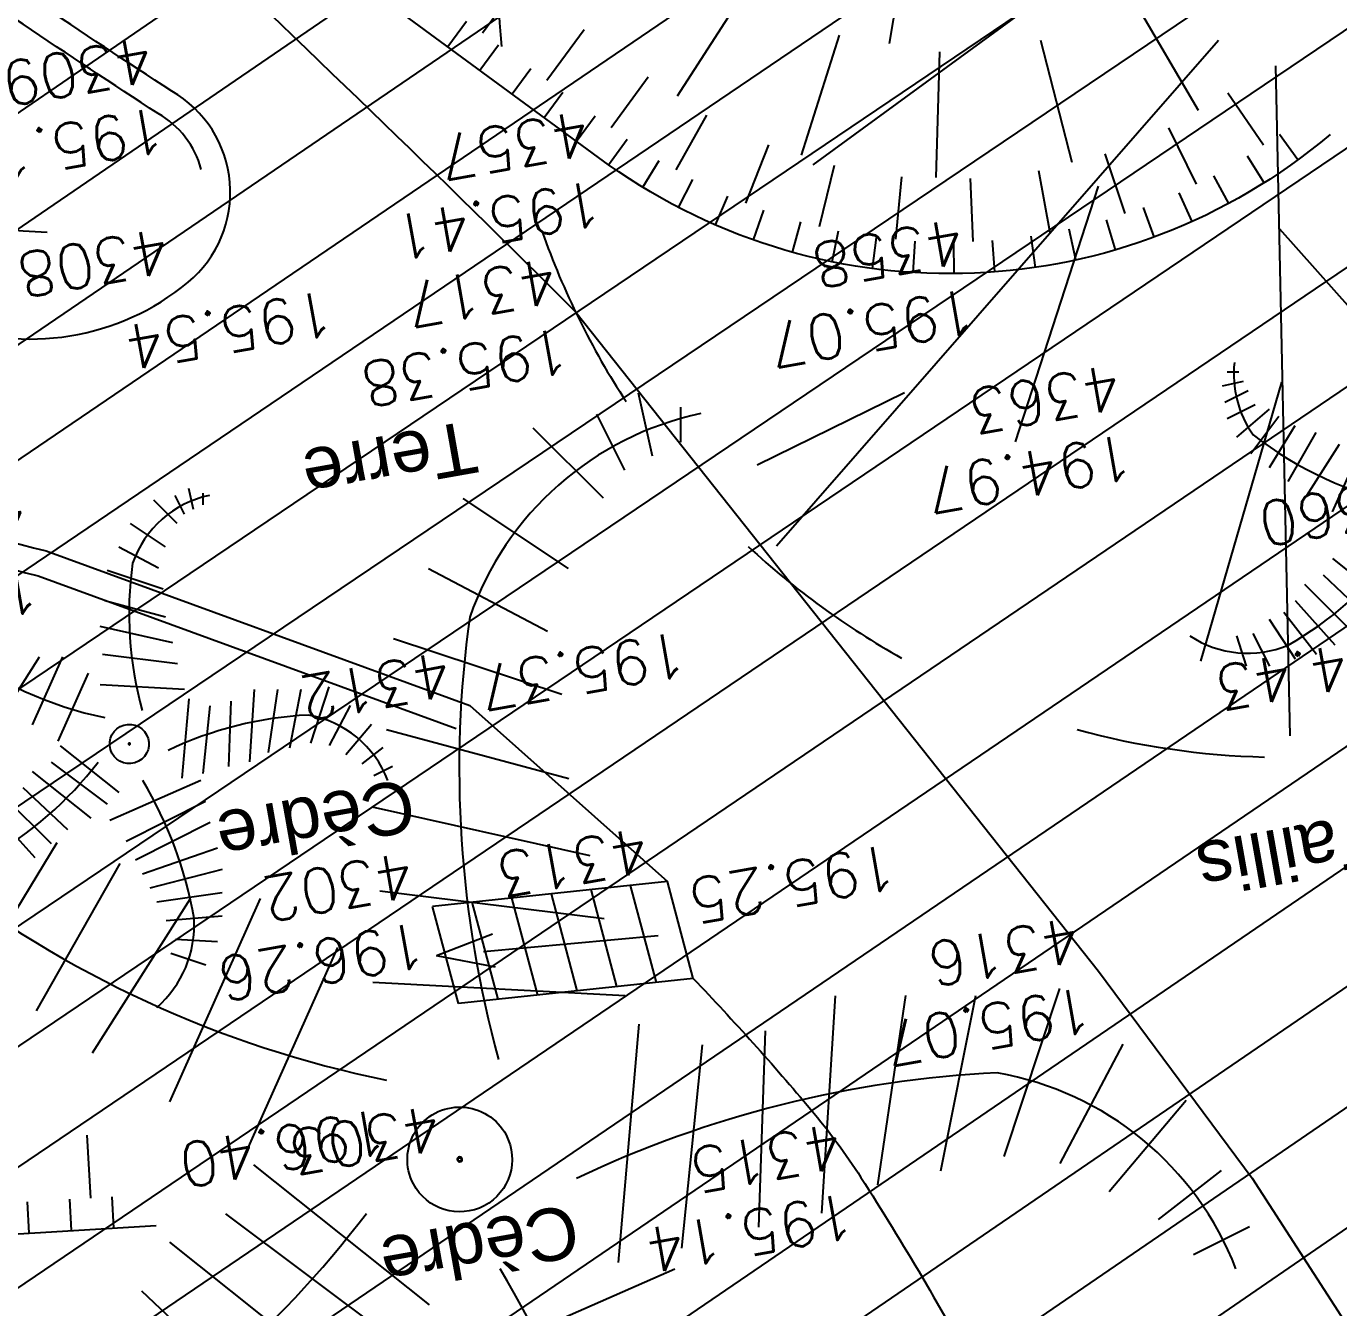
# Model space of a CAD drawing. Extents: x 0 to 613264, y -387505 to 675.
# Drawn here: x 504608 to 514627, y -325397 to -315613 of the extents above; entities that cross this region are included whole.
import ezdxf
from ezdxf.enums import TextEntityAlignment as Align
from ezdxf.lldxf.tags import DXFTag

# ---------------------------------------------------------------- set-up
doc = ezdxf.new("R2010")
doc.units = 0
for name, color, linetype in [('Fond topo - BAT_ANN', 252, 'Continuous'), ('Fond topo - ESPACE_BOISE', 252, 'Continuous'), ('Fond topo - TAL', 252, 'Continuous'), ('Fond topo - TAL_HAC', 252, 'Continuous'), ('Fond topo - VEG', 252, 'Continuous'), ('Fond topo - VEG_TXT_ESSENCE', 252, 'Continuous'), ('Fond topo - VOI_TXT', 252, 'Continuous'), ('Fond topo - Z_500', 252, 'Continuous'), ('prlm-VRD', 2, 'Continuous'), ('SA - béton balayé', 252, 'Continuous'), ('SA - EBC', 252, 'Continuous')]:
    doc.layers.add(name, color=color, linetype=linetype)
for name, color, linetype, plot in [('Fond topo - N', 252, 'Continuous', False), ('Fond topo - NCACHE', 252, 'Continuous', False), ('Fond topo - ZCACHE', 252, 'Continuous', False)]:
    doc.layers.add(name, color=color, linetype=linetype, plot=plot)
doc.layers.add('Fond topo - P', color=252, linetype='Continuous', lineweight=50)
doc.layers.add('Fond topo - VOI', color=252, linetype='Continuous', lineweight=25)
doc.styles.add('2000_ARIAL', font='arial.ttf', dxfattribs={"height": 0.400000006})
doc.styles.add('SIMPLEX', font='simplex_.ttf', dxfattribs={"height": 1.25})
tags = doc.linetypes.add('L1', pattern=[1.0000000298023224, 0.6000000238418579, -0.4000000059604645]).pattern_tags.tags
tags[6:7] = [DXFTag(74, 4), DXFTag(75, 0), DXFTag(340, '0'), DXFTag(46, 0.0), DXFTag(50, 0.0), DXFTag(44, 0.0), DXFTag(45, 0.0)]
tags[4:5] = [DXFTag(74, 4), DXFTag(75, 0), DXFTag(340, '0'), DXFTag(46, 0.0), DXFTag(50, 0.0), DXFTag(44, 0.0), DXFTag(45, 0.0)]
tags = doc.linetypes.add('L16', pattern=[0.37500001490116125, 0.300000011920929, -0.07500000298023224]).pattern_tags.tags
tags[6:7] = [DXFTag(74, 4), DXFTag(75, 0), DXFTag(340, '0'), DXFTag(46, 0.0), DXFTag(50, 0.0), DXFTag(44, 0.0), DXFTag(45, 0.0)]
tags[4:5] = [DXFTag(74, 4), DXFTag(75, 0), DXFTag(340, '0'), DXFTag(46, 0.0), DXFTag(50, 0.0), DXFTag(44, 0.0), DXFTag(45, 0.0)]
tags = doc.linetypes.add('L8', pattern=[0.22500000894069674, 0.1500000059604645, -0.07500000298023224]).pattern_tags.tags
tags[6:7] = [DXFTag(74, 4), DXFTag(75, 0), DXFTag(340, '0'), DXFTag(46, 0.0), DXFTag(50, 0.0), DXFTag(44, 0.0), DXFTag(45, 0.0)]
tags[4:5] = [DXFTag(74, 4), DXFTag(75, 0), DXFTag(340, '0'), DXFTag(46, 0.0), DXFTag(50, 0.0), DXFTag(44, 0.0), DXFTag(45, 0.0)]

# ---------------------------------------------------------------- blocks, each defined once
blk = doc.blocks.new('ESC01')
at = {"ltscale": 2}
for p, q in [((1.257547, 0.126415), (1.7, 0)), ((1.338104, 0), (0, 0)), ((1.257547, -0.126415), (1.7, 0))]:
    blk.add_line(p, q, dxfattribs=at)
blk = doc.blocks.new('PTOPO')
at = {"layer": 'Fond topo - NCACHE', "style": 'SIMPLEX'}
blk.add_attdef('MAT', text='', height=0.34, dxfattribs=at).set_placement((0.09999999986030161, -0.09999999962747097), align=Align.TOP_LEFT)
at = {"layer": 'Fond topo - ZCACHE', "style": 'SIMPLEX'}
blk.add_attdef('ALT', (0.09999999986030161, 0.09999999962747097), '', height=0.34, dxfattribs=at)
blk = doc.blocks.new('VEG14')
at = {"ltscale": 2, "flags": 128}
for points in [[(0.5, 0, -1), (-0.5, 0, -1)], [(0.016, 0, -1), (-0.016, 0, -1)]]:
    blk.add_lwpolyline(points, format="xyb", close=True, dxfattribs=at)
blk = doc.blocks.new('RESINEUX')
at = {"ltscale": 2}
for p, q in [((-0.074169265, 0.428845282), (-0.014171327, 0.418845625)), ((-0.094168577, 0.388846656), (-0.024170983, 0.388846656)), ((-0.104168234, 0.338848375), (-0.014171327, 0.348848031)), ((-0.11416789, 0.298849749), (-0.014171327, 0.318849062)), ((-0.11416789, 0.258851124), (-0.004171670000000001, 0.288850093)), ((-0.104168234, 0.218852498), (0.015827643, 0.258851124)), ((0.325816989, 0.248851468), (0.345816302, 0.168854217)), ((0.365815615, 0.248851468), (0.365815615, 0.188853529)), ((0.285818364, 0.238851811), (0.325816989, 0.15885456)), ((0.395814584, 0.238851811), (0.395814584, 0.188853529)), ((0.425813553, 0.228852155), (0.415813896, 0.188853529)), ((-0.094168577, 0.178853873), (0.015827643, 0.218852499)), ((0.245819739, 0.218852498), (0.29581802, 0.138855248)), ((0.445812866, 0.208852842), (0.435813209, 0.188853529)), ((0.205821113, 0.198853186), (0.265819051, 0.108856279)), ((-0.094168577, 0.128855591), (0.035826955, 0.18885353)), ((0.165822488, 0.178853873), (0.225820426, 0.07885731)), ((-0.08416892100000001, 0.08885696600000001), (0.035826955, 0.148854904)), ((0.115824206, 0.148854904), (0.205821113, 0.038858684)), ((-0.074169264, 0.058857997), (0.05582626800000001, 0.118855935)), ((0.06582592400000001, 0.118855935), (0.155822831, 0.008859715)), ((-0.444156549, 0.058857997), (-0.394158268, 0.108856279)), ((-0.124167546, -0.091136848), (-0.11416789, 0.098856622)), ((-0.41415758, 0.018859372), (-0.374158955, 0.08885696600000001)), ((-0.374158955, -0.011139597), (-0.33416033, 0.08885696600000001)), ((-0.33416033, -0.03113891), (-0.294161704, 0.08885696600000001)), ((-0.294161704, -0.051138223), (-0.264162735, 0.08885696600000001)), ((-0.254163079, -0.06113787900000001), (-0.234163766, 0.08885696600000001)), ((-0.204164797, -0.071137536), (-0.204164797, 0.08885696600000001)), ((-0.164166172, -0.08113719200000001), (-0.164166172, 0.08885696600000001)), ((0.045826612, -0.14113513), (0.125823863, -0.001139941)), ((0.09582489300000001, -0.151134786), (0.175822144, -0.03113891)), ((0.135823519, -0.161134443), (0.225820426, -0.051138223)), ((-0.104168234, -0.06113787900000001), (0.025827299, -0.14113513)), ((0.185821801, -0.171134099), (0.265819051, -0.08113719200000001)), ((-0.11416789, -0.101136505), (-0.004171670000000001, -0.171134099)), ((0.235820082, -0.191133412), (0.315817333, -0.111136161)), ((-0.124167546, -0.151134786), (-0.014171327, -0.211132724)), ((0.275818708, -0.201133068), (0.345816302, -0.151134786)), ((-0.134167203, -0.191133412), (-0.014171327, -0.261131006)), ((0.305817677, -0.231132037), (0.375815271, -0.191133412)), ((-0.134167203, -0.231132037), (-0.034170639, -0.301129632)), ((0.335816646, -0.271130662), (0.395814584, -0.25113135)), ((-0.144166859, -0.271130662), (-0.054169952, -0.341128257)), ((0.385814927, -0.291129975), (0.345816302, -0.291129975)), ((-0.154166515, -0.311129288), (-0.074169264, -0.3911265390000001)), ((0.345816302, -0.311129288), (0.385814927, -0.321128944)), ((0.365815615, -0.341128257), (0.345816302, -0.331128601)), ((-0.174165828, -0.341128257), (-0.124167546, -0.411125851)), ((-0.204164797, -0.36112757), (-0.174165828, -0.431125164)), ((-0.234163766, -0.381126882), (-0.22416411, -0.431125164)), ((-0.264162735, -0.3911265390000001), (-0.264162735, -0.431125164))]:
    blk.add_line(p, q, dxfattribs=at)
for centre, major_axis, ratio, start_param, end_param in [((0.125824658, 0.32584846), (-0.141416496, 0.141416496), 0.9999999999990478, 6.0187679254481, 7.001196311805126), ((0.626553274, 0.375004286), (0.495806787, 0.495806787), 0.9999999999992479, 2.407115294926716, 2.808261770600389), ((0.346817063, 0.020858942), (0.141416496, 0.141416496), 0.9999999999984862, 0.2082352305735228, 0.9403659464662355), ((0.6156107310000001, -0.413017298), (-0.494244527, 0.494244527), 0.9999999999994863, 5.940864207087385, 6.402329262634387), ((-0.271161699, 0.231851691), (-0.148487321, 0.148487321), 0.999999999999426, 1.039500649605982, 1.948537937165391), ((-0.132308309, 0.771717634), (0.5413446150000001, 0.5413446150000001), 0.999999999999071, 3.63264165587472, 4.003214602841574), ((0, 0), (-0.001131371, 0.001131371), 0.99999999997417, 3.926990817000156, 7.06858347058995), ((0, 0), (-0.001131371, 0.001131371), 0.99999999997417, 0.7853981634103633, 3.926990817000156), ((-0.091248273, -0.737988308), (0.495574425, 0.495574425), 0.9999999999996342, 0.1822567691657557, 0.5883250715815413), ((-0.744748968, -0.046828497), (-0.4953887950000001, 0.4953887950000001), 0.9999999999996526, 3.509030027783859, 3.906773112117224), ((0.162823386, -0.300130027), (-0.141416496, 0.141416496), 0.9999999999997603, 3.670881203304562, 4.697745667496582), ((-0.265161906, -0.212133051), (-0.141416496, 0.141416496), 0.9999999999999891, 2.259520706035595, 3.289317319450373)]:
    blk.add_ellipse(centre, major_axis=major_axis, ratio=ratio, start_param=start_param, end_param=end_param, dxfattribs=at)
blk = doc.blocks.new('VEG12')
at = {"ltscale": 2}
for p, q in [((0.01815258799999997, 0.057406781), (0.100441039, 0.47293725)), ((0.05749608, 0.253444298), (0.145517598, 0.414706841)), ((0.037902722, 0.15845596), (-0.06593155700000003, 0.344147082)), ((-0.158788295, 0.086017079), (-0.245985314, 0.284587218)), ((0.04981112299999996, 0.033821695), (0.391570728, 0.285894318)), ((0.143890955, 0.107467204), (0.230033352, 0.253971609)), ((0.2917471699999999, 0.208620217), (0.392372872, 0.233301274)), ((-0.05229389700000003, 0.02983962500000001), (-0.383643778, 0.204631851)), ((-0.25001839, 0.135126714), (-0.3755999820000001, 0.091127132)), ((0.122915307, -0.02992704099999999), (0.317230371, 0.05540147100000001)), ((0.057557527, -0.01766878999999999), (0.411943876, -0.08413611500000001)), ((-0.05265807700000003, -0.029192154), (-0.412380265, -0.256628677)), ((-0.09359106700000003, -0.049762263), (-0.2956446150000001, -0.04653133200000001)), ((0.184132294, -0.04763066399999999), (0.323120213, -0.192805613)), ((0.01825986499999999, -0.057372749), (0.107637982, -0.4128258760000001)), ((0.02259491799999996, -0.07955337300000001), (0.001649748999999978, -0.36183712)), ((-0.151821475, -0.09483882200000002), (-0.2999525240000001, -0.315936062)), ((0.05371548199999998, -0.188497704), (0.197263789, -0.356749422))]:
    blk.add_line(p, q, dxfattribs=at)
for start, end in [(90, 103.8461539085843), (62.30769199853572, 76.15384597947835), (117.6923078993823, 131.5384619204946), (34.61538499867542, 48.46153799321151), (145.3846149358338, 159.2307690506909), (6.923076979206323, 20.76923090842763), (173.0769230068974, 186.9230769931026), (339.2307689837768, 353.0769230207937), (200.7692310571047, 214.6153850641662), (311.5384620067885, 325.3846150013246), (228.4615380795054, 242.3076921006177), (283.8461540205217, 297.6923080014643), (256.1538460914157, 270)]:
    blk.add_arc((0, 0), 0.496982058, start, end, dxfattribs=at)
blk = doc.blocks.new('A$C1F970F0F')
at = {"layer": 'SA - béton balayé'}
h = blk.add_hatch(dxfattribs=at)
h.set_pattern_fill('BETON_BALAYE', color=256, scale=49.99999999999999, angle=-10.72360141139323, style=0, pattern_type=2)
h.set_pattern_definition([(349.2763985886067, (-277130161.1279894, -473864756.7787022), (117.3825536141096, 28.65896207176165), [749.9999999999999, -99.99999999999999, 250, -49.99999999999999]), (349.2763985886067, (-277130091.1375459, -473864744.5890418), (-36.75306622226226, 74.64222748057564), [150, -16.5, 299.9999999999999, -37.49999999999999]), (349.2763985886067, (-277130128.6565508, -473864719.6726964), (261.6928111209335, -15.46358973923611), [399.9999999999999, -69.99999999999999, 200, -49.99999999999999])])
edge = h.paths.add_edge_path()
edge.add_line((847.6940603821262, 1728.843869632567), (898.3231435302033, 2004.634077768478))
edge.add_line((898.3231435302033, 2004.634077768478), (1143.547512896615, 1887.824205350663))
edge.add_arc((4476.755824987884, 9877.66301907342), 8657.2398558123, 247.3550337200921, 251.1659104121369)
edge.add_line((1681.948853588895, 1683.954706367697), (2114.845544182086, 1578.014617527221))
edge.add_line((2114.845544182086, 1578.014617527221), (2515.75612138621, 1462.263694100857))
edge.add_line((2515.756121386211, 1462.263694100857), (2910.512600857043, 1321.392171708825))
edge.add_line((2910.512600857042, 1321.392171708825), (3516.952153602056, 1025.948174333774))
edge.add_line((3516.952153602057, 1025.948174333774), (3901.18493073026, 864.3683669144352))
edge.add_line((3901.18493073026, 864.3683669144351), (4241.50575886574, 689.604471750609))
edge.add_line((4241.50575886574, 689.604471750609), (4497.895798403801, 355.9948476230381))
edge.add_line((4497.895798403801, 355.994847623038), (4533.966147712257, 237.5404283702045))
edge.add_line((4533.966147712256, 237.5404283702045), (4447.604671371961, 174.518334859205))
edge.add_line((4447.604671371962, 174.518334859205), (4252.599676299415, 32.25277447435795))
edge.add_line((4252.599676299415, 32.25277447435792), (4156.386231026273, 172.6365710435619))
edge.add_line((4156.386231026273, 172.6365710435621), (4040.701065253342, 314.6279718482957))
edge.add_arc((2593.341206284507, -915.257701528077), 1899.333917701345, 40.3560274261332, 48.35494902153538)
edge.add_arc((3119.873794743065, -323.1481797241233), 1106.976515683048, 48.35494958933642, 58.83868760046816)
edge.add_arc((1167.260114931724, -3661.781614552744), 4974.593107277497, 59.49169731789545, 62.50643056691179)
edge.add_arc((-2920.322800602558, -11460.20645120262), 13779.33748696329, 62.39912395488075, 64.37236637248444)
edge.add_arc((1655.842150793314, -1920.823136313695), 3199.114441546418, 64.37236634929735, 68.46827945017714)
edge.add_arc((976.9509503048961, -3641.494662512886), 5048.872199517636, 68.46827948602746, 70.96729572643876)
edge.add_line((2623.427559794691, 1131.368761205476), (2431.022144464181, 1192.66281336526))
edge.add_line((2431.022144464181, 1192.66281336526), (1971.332810029389, 1322.799841070266))
edge.add_arc((1942.135028901925, 1227.157331528015), 100.0000002715342, 73.02359818588538, 148.1771649215559)
edge.add_line((1857.166767790674, 1279.88677928664), (1629.491566616614, 913.0108329463187))
edge.add_arc((1714.459827979506, 860.2813851400383), 100.0000005249397, 148.1771649743808, 180.4836279277611)
edge.add_line((1614.463389873035, 859.4373051895686), (1615.851753593793, 694.9607727230351))
edge.add_line((1615.851753593793, 694.9607727230351), (1465.851753458937, 694.3277211018518))
edge.add_line((1465.851753458937, 694.3277211018518), (1464.468733616605, 858.1711849032274))
edge.add_arc((1714.459829404081, 860.2813851546173), 250.0000018362474, 148.1771651838876, 180.4836280127426, ccw=False)
edge.add_line((1502.039175040556, 992.1050041879063), (1716.403353701119, 1337.5315612539))
edge.add_arc((1673.919223351382, 1363.896285094222), 49.99999994749897, 328.177164835115, 432.2428484475834)
edge.add_arc((3542.147321807592, 7380.693577605962), 6250.170695921803, 249.6004148205551, 252.7543820270024, ccw=False)
edge.add_line((1363.554939353563, 1522.505379938917), (1104.398892733353, 1617.71836989428))
edge.add_arc((1990.420094553901, 4016.529160534171), 2557.210742071507, 243.4573258881201, 249.7278614161875, ccw=False)
at = {"layer": 'SA - EBC'}
h = blk.add_hatch(dxfattribs=at)
h.set_pattern_fill('_USER', color=256, scale=74.99999999999999, angle=-325.7236014113932, style=0, pattern_type=0)
h.set_pattern_definition([(34.27639858860678, (-277130161.1279894, -473864756.7787022), (-42.238928459823, 61.97477650275113), [])])
edge = h.paths.add_edge_path()
edge.add_line((5801.470568619522, -3162.013069131843), (4083.559282644929, -3271.123614088357))
edge.add_line((4083.559282644929, -3271.123614088356), (4014.481307725509, -3717.332461968055))
edge.add_line((4014.48130772551, -3717.332461968055), (3135.517961824245, -3810.19300101904))
edge.add_line((3135.517961824245, -3810.19300101904), (2274.245008604417, -3693.648081323564))
edge.add_line((2274.245008604417, -3693.648081323564), (1554.636776175834, -3420.099318784944))
edge.add_arc((2508.775769578408, -2315.674454232369), 1459.498372788833, 157.1868533427094, 229.1754823893534, ccw=False)
edge.add_arc((1966.013830892235, -2087.371785851423), 870.6752834691503, 94.3015183869224, 157.1868533106914, ccw=False)
edge.add_line((1900.708697991695, -1219.149067345796), (2859.239020416566, -1223.495634912559))
edge.add_arc((3100.860739749298, 1265.329539486049), 2500.526305395239, 264.4549516394795, 302.9422754293212)
edge.add_arc((4209.331858878893, -445.3369775435177), 462.1229708170858, 302.9422754305585, 376.8336969250394)
edge.add_arc((2214.122706379954, -1049.006753214115), 2546.655714682971, 16.8336969158998, 38.14703645440247)
edge.add_arc((3041.32627014761, -399.2990096244524), 1494.806919462396, 38.14703657403813, 72.97328584086019)
edge.add_line((3479.031970107599, 1029.988031775616), (2182.437305702805, 1414.38613606858))
edge.add_line((2182.437305702805, 1414.38613606858), (1056.590900019184, 1822.819186472099))
edge.add_arc((1766.412018482452, 3779.442320525911), 2081.398594438606, 212.7495497786225, 250.0603089288685, ccw=False)
edge.add_line((15.86575126143373, 2653.472571668582), (-104.0907319930869, 3091.26353710603))
edge.add_line((-104.0907319930869, 3091.26353710603), (-169.6986146466322, 3639.54836895815))
edge.add_line((-169.6986146466322, 3639.548368958149), (-35.58090533515337, 6158.014854826562))
edge.add_arc((-194.3533792400212, 7143.826589584332), 998.5156357593988, 279.1493507374978, 373.962283499627)
edge.add_arc((2392.201579171132, 7786.918955579627), 1666.786287877102, 172.6269749467245, 193.9622835974407, ccw=False)
edge.add_arc((-45.50651600643437, 8102.354993671941), 791.2455775503726, -7.373025019439765, 16.43829965925021)
edge.add_line((713.3969204091394, 8326.263765657093), (486.7428317772967, 9142.81155059313))
edge.add_line((486.7428317772967, 9142.811550593131), (1338.845530021721, 9564.23852196786))
edge.add_line((1338.845530021721, 9564.23852196786), (1632.623584095551, 8945.24637913095))
edge.add_line((1632.623584095551, 8945.246379130947), (1394.029444699765, 8829.874494032001))
edge.add_line((1394.029444699765, 8829.874494032001), (1731.997733793977, 8131.230781666551))
edge.add_arc((1233.216649704336, 7889.945865525577), 554.0766919865823, -19.640967550384175, 25.815335324856676, ccw=False)
edge.add_line((1755.055695752756, 7703.706797235046), (1558.214479468655, 6807.520788570679))
edge.add_line((1558.214479468655, 6807.52078857068), (1570.021725572625, 6609.158708993335))
edge.add_line((1570.021725572625, 6609.158708993335), (1852.913141606868, 5734.125706863067))
edge.add_line((1852.913141606869, 5734.125706863067), (2726.748207475315, 4020.986816292172))
edge.add_line((2726.748207475315, 4020.986816292172), (3802.352916265851, 4004.947770972833))
edge.add_arc((8355.58168857983, 5950.706307988518), 4951.552134169374, 203.138762427905, 230.8301436200186)
edge.add_arc((13583.66465597079, 12367.85935474512), 13228.79229856088, 230.8301435441083, 233.1638398044412)
edge.add_line((5652.622255943647, 1780.153648245416), (4998.697813068342, 1820.441475819727))
edge.add_line((4998.697813068342, 1820.441475819727), (4863.841220233488, 767.0816613875431))
edge.add_line((4863.841220233488, 767.0816613875434), (5595.355488733695, 631.185878681516))
edge.add_line((5595.355488733695, 631.1858786815158), (5852.747939948536, -2020.707044821664))
edge.add_line((5852.747939948536, -2020.707044821665), (5881.394298709887, -2966.563612924887))
edge.add_line((5881.394298709887, -2966.563612924887), (5801.470568619523, -3162.013069131842))
at = {"layer": 'Fond topo - BAT_ANN', "ltscale": 2, "flags": 128}
for points in [[(3451.730217105191, 1841.896337423402), (3272.423960263195, 1822.918166028631)], [(3413.209689397456, 1761.599815616404), (3393.416049794909, 1835.724236645602)], [(3443.457711750402, 1764.801333300022), (3423.664072073678, 1838.925754438055)], [(3471.523856799244, 1767.771916376874), (3451.730217105191, 1841.896337423402)], [(3322.465622275536, 1751.99526248271), (3302.671982598812, 1826.119683620743)], [(3352.713644668688, 1755.196780253501), (3332.920005009293, 1829.32120148304)], [(3382.961667021634, 1758.398297937119), (3363.16802732758, 1832.522718983646)], [(3292.217599979437, 1748.793744598751), (3272.423960228537, 1822.91816584562)], [(3471.523856799244, 1767.771916376874), (3292.21759992259, 1748.793744799092)]]:
    blk.add_lwpolyline(points, dxfattribs=at)
at = {"layer": 'Fond topo - ESPACE_BOISE', "linetype": 'L1', "ltscale": 2, "flags": 128}
blk.add_lwpolyline([(5801.470568619522, -3162.013069131843), (4083.559282644929, -3271.123614088356), (4014.48130772551, -3717.332461968055), (3135.517961824245, -3810.19300101904), (2274.245008604417, -3693.648081323564), (1554.636776175834, -3420.099318784944, -0.3248648439675891), (1163.447808694293, -1749.787382690587, -0.2814891279475962), (1900.708697991695, -1219.149067345796), (2859.239020416566, -1223.495634912559, 0.1695292870025676), (4460.631470672048, -833.159289007697, 0.3340686001642133), (4651.652558133293, -311.5085830883972, 0.09326601102169153), (4216.884593398947, 524.0158635944096, 0.153138720952933), (3479.031970107599, 1029.988031775616), (2182.437305702805, 1414.38613606858), (1056.590900019184, 1822.819186472099, -0.1642525569996709), (15.86575126143373, 2653.472571668582), (-104.0907319930869, 3091.26353710603), (-169.6986146466322, 3639.548368958149), (-35.58090533515337, 6158.014854826562, 0.4390366150430304), (774.660880078399, 7384.751557306568, -0.09336270405047195), (739.1967976091219, 8000.81547627212, 0.104271961321091), (713.3969204091394, 8326.263765657093), (486.7428317772967, 9142.811550593131), (1338.845530021721, 9564.23852196786), (1632.623584095551, 8945.246379130947), (1394.029444699765, 8829.874494032001), (1731.997733793977, 8131.23078166655, -0.2009829630843761), (1755.055695752756, 7703.706797235046), (1558.214479468655, 6807.52078857068), (1570.021725572625, 6609.158708993335), (1852.913141606869, 5734.125706863067), (2726.748207475315, 4020.986816292172), (3802.352916265851, 4004.947770972833, 0.121417881002313), (5228.074839294609, 2111.882341611708, 0.01018302282179253), (5652.622255943647, 1780.153648245416), (4998.697813068342, 1820.441475819727), (4863.841220233488, 767.0816613875434), (5595.355488733695, 631.1858786815158), (5852.747939948536, -2020.707044821665), (5881.394298709887, -2966.563612924887)], format="xyb", close=True, dxfattribs=at)
at = {"layer": 'Fond topo - TAL', "ltscale": 2, "flags": 128}
for points in [[(2685.599562577863, 2366.787815405855, 0.01966671475607495), (2978.214498647599, 2337.569878244019)], [(3957.59698330233, 2412.259917044002, -0.3425138750578529), (3406.885209989199, 2389.106051835992), (3038.389476030778, 2659.934852452931), (2530.54520203733, 3091.617978206086), (2294.302469555111, 3326.532365966428), (2122.098396306587, 3557.314033333056), (1939.759742864402, 3903.483195508229), (1734.751709066676, 4375.89273427344), (1606.07620429634, 4718.291820492157)]]:
    blk.add_lwpolyline(points, format="xyb", dxfattribs=at)
at = {"layer": 'Fond topo - TAL', "linetype": 'L8', "ltscale": 2, "flags": 128}
for points in [[(3095.782607199828, 2385.585303046955, 0.2025701717713174), (3062.928562418754, 2428.211306367457, -0.007879161599459306), (2857.803467410294, 2566.268508164295, -0.01612499363821745), (2760.575440600426, 2638.720483728613, -0.005612050926987784), (2357.461271401177, 2967.296817088869, -0.02310981944406066), (2262.98048469697, 3053.793995152751, -0.02656853736084773), (2121.606081146174, 3211.721960668646, -0.03868213141289542), (2038.45437682572, 3333.343527862226, -0.007175392863421301), (1963.013500548578, 3468.842593592141, -0.004924543901637316), (1858.109154729277, 3668.478834636397, -0.003633774980151405), (1725.411288200116, 3931.858539373142, -0.005756497948632509), (1644.66149301996, 4099.913051201009, -0.02086462232268653), (1548.002817935727, 4331.961080216465, -0.01528835115206335), (1439.664852180741, 4656.282704507437, -0.00998661920293276), (1370.416238611539, 4904.713335883505, -0.02421681069612429), (1348.592634374304, 5010.498408480193, -0.004068535753421325), (1329.870118341899, 5137.04332846393, -0.00117186381131355), (1269.618313142295, 5576.012034803227, -0.001529534022618814), (1207.758708859682, 6045.509424564135, -0.006277708336209411), (1194.419927550409, 6160.595131915282, -0.0295487888980973), (1190.357233869101, 6253.392064706427, -0.007897956095757505), (1200.907519814881, 6592.264625065231, -0.009534636861174617), (1219.619672052993, 6875.423149991743, -0.02633710465156826), (1230.412077270945, 6953.292803315764)], [(-63.23358046186843, 5077.943471481794, 0.001164838968751395), (64.42947420685016, 4777.89975960889, 0.002306011098395101), (130.0215848221804, 4626.662835981376, 0.0003060880427634036), (356.9048927005607, 4110.931458132799, 0.003733443309130319), (375.9689084704831, 4068.529526615886, 0.02303033537768723), (475.4629721859155, 3875.558734712552, 0.01069699115838556), (715.4764655276399, 3478.30473080792, 0.003771884424086066), (740.1724830218425, 3439.980420707743, 0.001382538214981839), (808.2302511846644, 3336.719140848139, 0.03661887789284379), (1071.48734658447, 2996.607174378017, 0.03752440099679374), (1374.712635785152, 2706.162417103847, 0.04028550190851635), (1660.058710568117, 2507.436119634723, 0.04917095924580399), (1920.444230747757, 2388.162099736444, 0.006033711204905718), (2066.407865123713, 2339.918894315406, 0.002063562969709008), (2494.220251978703, 2206.165126707459, 0.007761415611758534), (2667.640730808191, 2155.664307453178, 0.004421614268413964), (2971.465127237233, 2075.16492764128), (3290.411917373396, 1958.78108909967)]]:
    blk.add_lwpolyline(points, format="xyb", dxfattribs=at)
at = {"layer": 'Fond topo - TAL', "ltscale": 2, "flags": 128}
blk.add_lwpolyline([(-123.5302720137822, 5221.471523133365), (-191.6498956813264, 5149.89069116634), (-250.1124419443469, 5002.430873541515), (-244.3641489511899, 4796.956972106978), (-172.4301427361494, 4538.765070982538), (-111.4085088218977, 4273.775672655443), (-102.3376064494456, 4066.634682282455), (-116.1263785536438, 3786.61701452102), (-123.9270524247917, 3450.200434356116), (-81.42352560867835, 3248.694998352735), (143.8016482546598, 2993.0819321279), (288.7744518628505, 2702.713250865253), (508.5369932070888, 2483.767469360457), (868.9328981152057, 2247.251295349618), (1243.079527777024, 2039.408481325549), (1662.380454104952, 1891.644250489091), (2378.37961133611, 1685.062536819512), (2867.518686564626, 1567.612339461884), (3061.566353946116, 1579.164582815518)], dxfattribs=at)
at = {"layer": 'Fond topo - TAL_HAC', "ltscale": 2}
for p, q in [((3621.337139908716, 2481.676311859104), (3653.137959702037, 2671.02442505268)), ((3310.549638236169, 2489.693420281319), (3338.975935192092, 2528.370876785347)), ((3459.465305657792, 2441.624960304023), (3511.415289448456, 2522.354132211062)), ((3857.035374331589, 2430.45307446684), (3808.643389542663, 2513.363965137052)), ((3284.053298639223, 2479.382318714081), (3298.266447248896, 2498.72104703594)), ((3359.682402912446, 2453.582913599061), (3388.10869985104, 2492.260370011583)), ((3554.18671777263, 2396.547760055955), (3583.045929149516, 2488.107281265936)), ((3308.619680986027, 2461.327065418705), (3322.832829446659, 2480.665793579213)), ((3656.993209712988, 2379.281516028633), (3659.628350754562, 2475.2453429098)), ((3760.592317307341, 2390.879917381334), (3736.801206130523, 2483.88520238288)), ((3333.186063241324, 2443.271812140658), (3347.399211701956, 2462.610540301166)), ((3408.738350249841, 2417.528397136739), (3437.011234559671, 2456.318138102139)), ((3357.752445536139, 2425.216558570764), (3371.965594014101, 2444.555286822779)), ((3906.667863808383, 2403.978024521632), (3879.652575919788, 2443.653888694705)), ((3382.318827756778, 2407.161305109706), (3396.531976269398, 2426.500033544732)), ((3458.329767803976, 2385.128309825557), (3481.919376847419, 2426.931782488578)), ((3855.678139226581, 2374.217229878578), (3834.418172520172, 2417.25226018646)), ((3406.885209989199, 2389.106051835992), (3420.944724160967, 2408.556760362724)), ((3933.07125502384, 2392.938318754998), (3918.882811258323, 2412.29517949109)), ((3511.637627372913, 2359.752553596225), (3529.210262437835, 2404.420243242886)), ((3801.058038333582, 2351.805146798837), (3785.963161494153, 2397.369877420399)), ((3907.263464065875, 2375.365799135755), (3894.452916312002, 2395.660869181818)), ((3432.946214491659, 2371.911298108543), (3445.459796880644, 2392.390806603238)), ((3567.946210392562, 2342.004303289021), (3579.163173038797, 2388.675276882022)), ((3460.137941776286, 2356.567065520758), (3471.199738744637, 2377.865813139381)), ((3626.170214662163, 2332.225642208396), (3630.815307147752, 2380.00035437893)), ((3685.187420379209, 2330.605045569254), (3683.171112404387, 2378.562677844018)), ((3743.860318902341, 2337.173749025665), (3735.221473132311, 2384.389957529613)), ((3880.298116729139, 2359.627134763662), (3868.927267850741, 2380.76250330466)), ((3488.3292090069, 2343.147379648045), (3497.885854323825, 2365.162613571558)), ((3852.305303661441, 2345.798254825088), (3842.429010505368, 2367.671956565662)), ((3823.420072305503, 2333.945874553025), (3815.085981985696, 2356.452383265647)), ((3517.384011159534, 2331.716982508373), (3525.389400404672, 2354.342493529386)), ((3547.162177392301, 2322.33101830548), (3553.577689465792, 2345.457652438607)), ((3793.781775578209, 2324.127174209014), (3787.03009462948, 2347.15791005751)), ((3577.520047030709, 2315.03476844362), (3582.314731165432, 2338.550954452945)), ((3732.820872976018, 2310.770249217572), (3729.323937408213, 2334.514120998982)), ((3763.533399399636, 2316.38952254479), (3758.396700425579, 2339.833377331198)), ((3608.311162541817, 2309.863432330167), (3611.4618875008, 2333.655719546033)), ((3639.386976399174, 2306.84195862867), (3640.878541903248, 2330.795564666085)), ((3670.597567537098, 2305.984924269809), (3670.42277778837, 2329.984287934556)), ((3701.792364830046, 2307.296463696395), (3699.952062878542, 2331.225803221282)), ((3011.628169871973, 1600.234104417821), (3008.775635383235, 1648.149269447333)), ((2964.542520286568, 1573.388460990612), (2963.116253039426, 1597.346043553287)), ((2996.883798178861, 1575.313834962749), (2995.457530937265, 1599.271417429586)), ((3029.225076053823, 1577.239208843381), (3027.798808829557, 1601.196791401723))]:
    blk.add_line(p, q, dxfattribs=at)
at = {"layer": 'Fond topo - VOI', "linetype": 'L16', "ltscale": 2, "flags": 128}
for points in [[(56.86273404000667, 5466.869533712125, 0.01722442130375293), (100.7490957892572, 5241.697965665058, 0.04305158241120926), (129.0531697791089, 5154.237426918125, 0.001177569187763674), (261.1383144067263, 4843.032870582231, 0.002427729493112618), (326.2931529755457, 4692.548588717941, 0.001967020956825959), (521.7143402869494, 4251.859969264527, 0.009053493585175633), (566.2761374997808, 4157.064661844938, 0.02150890483590385), (610.9202550321957, 4075.450427662592, 0.003755857879048691), (889.7388132796558, 3621.776473779397, 0.006031040761159129), (1058.432869866898, 3358.963102764782, 0.008024603406108846), (1190.723453779874, 3165.076943838002, 0.04845863152505209), (1333.12735334017, 2999.950607903149, 0.03430654925623074), (1569.661950786684, 2803.244906391133, 0.02760387630777388), (1826.234968976132, 2638.810179415927, 0.04574181495738096), (1994.127830099467, 2563.162316615725, 0.003041655411540011), (2118.636492087664, 2521.094780365128, 0.0008412879643141841), (2569.95813666258, 2372.502347187572, 0.002454288050361413), (2676.546111865867, 2338.186503763289, 0.001190149676915431), (2896.85720450872, 2269.025802803667, 0.2729859319538775), (3085.813253685456, 2299.397294490318, 0.5229621065076793), (3073.34446760256, 2445.294900231599, -0.00786055030879591), (2869.230622651343, 2582.682530549924, -0.01612499385767952), (2773.036716856073, 2654.363904177509, -0.005612051181520921), (2370.270541471567, 2982.65658904875, -0.02310981858493283), (2277.152658593871, 3067.906028562828, -0.02656853706870258), (2137.194908309708, 3224.251464528256, -0.03868213082134395), (2055.787146643901, 3343.322260046691, -0.007175393436975411), (1980.62549295001, 3478.319814973278, -0.004924544095459816), (1875.904400606205, 3677.607318775999, -0.003633774744343019), (1743.337332500545, 3940.727413854674, -0.005756498423518589), (1662.78697956522, 4108.366851243539, -0.02086462172059421), (1566.769855111369, 4338.874712779702, -0.01528835093536459), (1458.819309716361, 4662.036551636573, -0.009986619233383176), (1389.785193736479, 4909.697668854853, -0.02421681082814337), (1368.352793964908, 5013.586465003814, -0.004068535890819898), (1349.677914238661, 5139.809412170728, -0.001171863945288602), (1289.438857186837, 5578.685241930464, -0.00152953393264567), (1227.595236878256, 6048.061317698067, -0.006277708744472327), (1214.314274635904, 6162.648167620609, -0.02954878833963652), (1210.354884519365, 6253.085519557625, -0.007897955815137008), (1220.885509931378, 6591.326589082498, -0.009534637172886556), (1239.547369758186, 6873.72407204614, -0.03049426633253396), (1252.434107135826, 6961.345490526273, -0.01959706265007154), (1271.710791750347, 7038.058871881049, -0.007385007286054106), (1333.748061266518, 7238.506499872628, -0.00703834365838784), (1410.346328429002, 7462.873897527673, -0.02475780953821647), (1436.145647660488, 7525.181389840833, -0.03116737178628414), (1471.634894757119, 7589.471303993479, 0.01624541013141497), (1543.319578909271, 7710.6426178109, 0.01140558707328078), (1607.813491966961, 7834.851061375523, 0.007490832612850338), (1698.790012244002, 8027.532514171119, 0.04894958720658051), (1711.858641002832, 8065.895651161012, 0.0172000170103988), (1734.285776140107, 8178.786629708202)], [(-44.81196145344734, 5085.730894297443, 0.00116483880797662), (82.81460905941697, 4785.772930576871, 0.002306011182776433), (148.3333160752084, 4634.705255050573, 0.0003060878564784329), (375.2067634092566, 4118.996290929394, 0.003733440487316977), (394.1483052766108, 4076.866764281074, 0.02303033540982148), (492.7984960144307, 3885.532681705017, 0.01069699115751624), (732.3695056148297, 3489.011046729809, 0.003771883424577017), (756.9020752775328, 3450.940381692422, 0.001382537500526071), (824.8989781644356, 3347.771450110053, 0.03661887814454393), (1086.365343210983, 3009.972997326465, 0.03752440110708656), (1387.425784857927, 2721.601842088382, 0.04028550176440735), (1670.131475056015, 2524.714412713221, 0.04917095898867555), (1926.949293442083, 2407.074639412808, 0.006033710847697392), (2072.454631936801, 2358.982907644459, 0.002063563105577488), (2500.109455805709, 2225.278401552437, 0.007761416038727673), (2672.933819870083, 2174.951173494945, 0.004435667204064966), (2977.383064866449, 2094.295395345591), (3300.858672860099, 1976.258988824885), (3451.730217105191, 1841.896337423402)], [(2987.090255887735, 3525.93497605828), (2778.771690985974, 3693.824894364961), (1920.458931361637, 4483.244150666394), (1739.378929368471, 4662.191092956335), (1547.087246993569, 4825.52897472625, 0.006613177661415453), (1566.221531503088, 4729.05661493679, 0.0253330758707247), (1572.817973495041, 4704.227986633317, 0.0108239182364817), (1678.81001846685, 4396.774028150211, 0.0154671533395052), (1764.198655707288, 4185.787397135205, 0.008576348943051731), (1882.645658717033, 3929.312283425553, 0.01028033573557607), (1989.460137957958, 3719.219452988883, 0.01106412546931602), (2075.120058173796, 3567.168406023353, 0.01276571990151378), (2155.559066897506, 3439.066135894078, 0.02852594718343021), (2262.119649222697, 3296.916511789957, 0.02727313298894189), (2389.426971177748, 3161.580198370903, 0.02090956724912697), (2508.122789435383, 3057.557199478523, -0.007088603211397751), (2866.451620112523, 2760.622745821428, -0.01193470594219347), (3066.402775042653, 2581.675054487797, -0.00729741006515078), (3381.893297893625, 2276.680049208291), (3780.922905691493, 1773.423919905976), (3898.039086804947, 1615.372682788266), (4174.519084710243, 1187.402733783909), (4241.50575886574, 689.604471750609)]]:
    blk.add_lwpolyline(points, format="xyb", dxfattribs=at)
at = {"layer": 'Fond topo - VOI', "linetype": 'L8', "ltscale": 2, "flags": 128}
blk.add_lwpolyline([(3471.523856799244, 1767.771916376874, -0.01569297831838604), (3561.246503707382, 1667.851129597737, -0.03275551372056534), (3599.432001965804, 1616.003729598855, -0.01834188228348586), (3690.657053686178, 1461.24436480014, -0.01233785502950036), (3811.89094472071, 1223.334926507249, -0.05074427085765741), (3857.146669557636, 1097.486623952616, -0.02855543200505449), (3901.184930821766, 864.3683668971058)], format="xyb", dxfattribs=at)
at = {"layer": 'Fond topo - BAT_ANN', "ltscale": 2, "xscale": 99.99999999999996, "yscale": 99.99999999999996, "zscale": 99.99999999999996, "rotation": 185.273936302813}
blk.add_blockref('ESC01', (3444.652166215113, 1800.714861833651), dxfattribs=at)
at = {"layer": 'Fond topo - P', "ltscale": 2}
ref = blk.add_blockref('PTOPO', (4034.305894850449, 2534.694046648771), dxfattribs=dict(at, xscale=99.99999999999994, yscale=99.99999999999994, zscale=99.99999999999994, rotation=190.0656205306617))
ref.add_attrib('MAT', '4365', dxfattribs={"layer": 'Fond topo - N', "color": 0, "ltscale": 2, "height": 33.99999999999999, "rotation": 190.0656204987762, "style": 'SIMPLEX'}).set_placement((4022.712053018549, 2542.79236939913), align=Align.TOP_LEFT)
ref.add_attrib('ALT', '193.02', (4203.756338834735, 2542.419792396544), dxfattribs={"layer": 'Fond topo - Z_500', "color": 0, "ltscale": 2, "height": 33.99999999999999, "rotation": 190.0656204987762, "style": 'SIMPLEX'})
ref = blk.add_blockref('PTOPO', (3073.34446760256, 2445.294900231599), dxfattribs=dict(at, xscale=99.99999999999994, yscale=99.99999999999994, zscale=99.99999999999994, rotation=190.0656205306617))
ref.add_attrib('MAT', '4309', dxfattribs={"layer": 'Fond topo - N', "color": 0, "ltscale": 2, "height": 33.99999999999999, "rotation": 190.0656204987762, "style": 'SIMPLEX'}).set_placement((3061.750625770661, 2453.393222981958), align=Align.TOP_LEFT)
ref.add_attrib('ALT', '195.14', (3065.246144856534, 2433.701058422576), dxfattribs={"layer": 'Fond topo - Z_500', "color": 0, "ltscale": 2, "height": 33.99999999999999, "rotation": 190.0656204987762, "style": 'SIMPLEX'})
ref = blk.add_blockref('PTOPO', (3406.885209989199, 2389.106051835992), dxfattribs=dict(at, xscale=99.99999999999994, yscale=99.99999999999994, zscale=99.99999999999994, rotation=190.0656205306617))
ref.add_attrib('MAT', '4357', dxfattribs={"layer": 'Fond topo - N', "color": 0, "ltscale": 2, "height": 33.99999999999999, "rotation": 190.0656204987762, "style": 'SIMPLEX'}).set_placement((3395.291368180176, 2397.204374582018), align=Align.TOP_LEFT)
ref.add_attrib('ALT', '195.41', (3398.786887266049, 2377.512210022636), dxfattribs={"layer": 'Fond topo - Z_500', "color": 0, "ltscale": 2, "height": 33.99999999999999, "rotation": 190.0656204987762, "style": 'SIMPLEX'})
ref = blk.add_blockref('PTOPO', (3692.454973076942, 2306.676059560238), dxfattribs=dict(at, xscale=99.99999999999994, yscale=99.99999999999994, zscale=99.99999999999994, rotation=190.0656205306617))
ref.add_attrib('MAT', '4358', dxfattribs={"layer": 'Fond topo - N', "color": 0, "ltscale": 2, "height": 33.99999999999999, "rotation": 190.0656204987762, "style": 'SIMPLEX'}).set_placement((3680.861131193054, 2314.774382036079), align=Align.TOP_LEFT)
ref.add_attrib('ALT', '195.07', (3684.356650313586, 2295.082217659709), dxfattribs={"layer": 'Fond topo - Z_500', "color": 0, "ltscale": 2, "height": 33.99999999999999, "rotation": 190.0656204987762, "style": 'SIMPLEX'})
ref = blk.add_blockref('PTOPO', (3085.813253685456, 2299.397294490318), dxfattribs=dict(at, xscale=99.99999999999994, yscale=99.99999999999994, zscale=99.99999999999994, rotation=190.0656205306617))
ref.add_attrib('MAT', '4308', dxfattribs={"layer": 'Fond topo - N', "color": 0, "ltscale": 2, "height": 33.99999999999999, "rotation": 190.0656204987762, "style": 'SIMPLEX'}).set_placement((3074.219411853556, 2307.495617240676), align=Align.TOP_LEFT)
ref.add_attrib('ALT', '195.54', (3193.839613606908, 2293.656554640315), dxfattribs={"layer": 'Fond topo - Z_500', "color": 0, "ltscale": 2, "height": 33.99999999999999, "rotation": 190.0656204987762, "style": 'SIMPLEX'})
ref = blk.add_blockref('PTOPO', (3381.893297928283, 2276.680049391302), dxfattribs=dict(at, xscale=99.99999999999994, yscale=99.99999999999994, zscale=99.99999999999994, rotation=190.0656205306617))
ref.add_attrib('MAT', '4317', dxfattribs={"layer": 'Fond topo - N', "color": 0, "ltscale": 2, "height": 33.99999999999999, "rotation": 190.0656204987762, "style": 'SIMPLEX'}).set_placement((3370.299456096383, 2284.778372141662), align=Align.TOP_LEFT)
ref.add_attrib('ALT', '195.38', (3373.794975182257, 2265.086207582279), dxfattribs={"layer": 'Fond topo - Z_500', "color": 0, "ltscale": 2, "height": 33.99999999999999, "rotation": 190.0656204987762, "style": 'SIMPLEX'})
ref = blk.add_blockref('PTOPO', (3812.344788389983, 2195.427275690373), dxfattribs=dict(at, xscale=99.99999999999994, yscale=99.99999999999994, zscale=99.99999999999994, rotation=190.0656205306617))
ref.add_attrib('MAT', '4363', dxfattribs={"layer": 'Fond topo - N', "color": 0, "ltscale": 2, "height": 33.99999999999999, "rotation": 190.0656204987762, "style": 'SIMPLEX'}).set_placement((3800.750946523425, 2203.525598257721), align=Align.TOP_LEFT)
ref.add_attrib('ALT', '194.97', (3804.246465643957, 2183.83343388135), dxfattribs={"layer": 'Fond topo - Z_500', "color": 0, "ltscale": 2, "height": 33.99999999999999, "rotation": 190.0656204987762, "style": 'SIMPLEX'})
ref = blk.add_blockref('PTOPO', (4033.327745490526, 2109.391263513723), dxfattribs=dict(at, xscale=99.99999999999994, yscale=99.99999999999994, zscale=99.99999999999994, rotation=190.0656205306617))
ref.add_attrib('MAT', '4360', dxfattribs={"layer": 'Fond topo - N', "color": 0, "ltscale": 2, "height": 33.99999999999999, "rotation": 190.0656204987762, "style": 'SIMPLEX'}).set_placement((4021.733903658626, 2117.489586264082), align=Align.TOP_LEFT)
ref.add_attrib('ALT', '194.43', (4025.918564539004, 2033.593958848467), dxfattribs={"layer": 'Fond topo - Z_500', "color": 0, "ltscale": 2, "height": 33.99999999999999, "rotation": 190.0656204987762, "style": 'SIMPLEX'})
ref = blk.add_blockref('PTOPO', (2977.383064866449, 2094.295395345591), dxfattribs=dict(at, xscale=99.99999999999994, yscale=99.99999999999994, zscale=99.99999999999994, rotation=190.0656205306617))
ref.add_attrib('MAT', '4311', dxfattribs={"layer": 'Fond topo - N', "color": 0, "ltscale": 2, "height": 33.99999999999999, "rotation": 190.0656204987762, "style": 'SIMPLEX'}).set_placement((2965.789223034549, 2102.39371809595), align=Align.TOP_LEFT)
ref.add_attrib('ALT', '195.66', (2969.284742120422, 2082.701553536568), dxfattribs={"layer": 'Fond topo - Z_500', "color": 0, "ltscale": 2, "height": 33.99999999999999, "rotation": 190.0656204987762, "style": 'SIMPLEX'})
ref = blk.add_blockref('PTOPO', (3300.858672860099, 1976.258988824885), dxfattribs=dict(at, xscale=99.99999999999994, yscale=99.99999999999994, zscale=99.99999999999994, rotation=190.0656205306617))
ref.add_attrib('MAT', '4312', dxfattribs={"layer": 'Fond topo - N', "color": 0, "ltscale": 2, "height": 33.99999999999999, "rotation": 190.0656204987762, "style": 'SIMPLEX'}).set_placement((3289.264831028199, 1984.357311575244), align=Align.TOP_LEFT)
ref.add_attrib('ALT', '195.37', (3463.186477363981, 2033.314970299022), dxfattribs={"layer": 'Fond topo - Z_500', "color": 0, "ltscale": 2, "height": 33.99999999999999, "rotation": 190.0656204987762, "style": 'SIMPLEX'})
ref = blk.add_blockref('PTOPO', (3451.730217105191, 1841.896337423402), dxfattribs=dict(at, xscale=99.99999999999994, yscale=99.99999999999994, zscale=99.99999999999994, rotation=190.0656205306617))
ref.add_attrib('MAT', '4313', dxfattribs={"layer": 'Fond topo - N', "color": 0, "ltscale": 2, "height": 33.99999999999999, "rotation": 190.0656204987762, "style": 'SIMPLEX'}).set_placement((3440.136375273291, 1849.994660173761), align=Align.TOP_LEFT)
ref.add_attrib('ALT', '195.25', (3623.854013199053, 1870.893759277679), dxfattribs={"layer": 'Fond topo - Z_500', "color": 0, "ltscale": 2, "height": 33.99999999999999, "rotation": 190.0656204987762, "style": 'SIMPLEX'})
ref = blk.add_blockref('PTOPO', (3272.423960263195, 1822.918166028631), dxfattribs=dict(at, xscale=99.99999999999994, yscale=99.99999999999994, zscale=99.99999999999994, rotation=190.0656205306617))
ref.add_attrib('MAT', '4302', dxfattribs={"layer": 'Fond topo - N', "color": 0, "ltscale": 2, "height": 33.99999999999999, "rotation": 190.0656204987762, "style": 'SIMPLEX'}).set_placement((3260.830118431296, 1831.01648877899), align=Align.TOP_LEFT)
ref.add_attrib('ALT', '196.26', (3264.325637517168, 1811.324324219608), dxfattribs={"layer": 'Fond topo - Z_500', "color": 0, "ltscale": 2, "height": 33.99999999999999, "rotation": 190.0656204987762, "style": 'SIMPLEX'})
ref = blk.add_blockref('PTOPO', (3780.922905691493, 1773.423919905976), dxfattribs=dict(at, xscale=99.99999999999994, yscale=99.99999999999994, zscale=99.99999999999994, rotation=190.0656205306617))
ref.add_attrib('MAT', '4316', dxfattribs={"layer": 'Fond topo - N', "color": 0, "ltscale": 2, "height": 33.99999999999999, "rotation": 190.0656204987762, "style": 'SIMPLEX'}).set_placement((3769.329063865141, 1781.522242560497), align=Align.TOP_LEFT)
ref.add_attrib('ALT', '195.07', (3772.824582951013, 1761.830078001115), dxfattribs={"layer": 'Fond topo - Z_500', "color": 0, "ltscale": 2, "height": 33.99999999999999, "rotation": 190.0656204987762, "style": 'SIMPLEX'})
ref = blk.add_blockref('PTOPO', (3293.201683504164, 1629.706625476884), dxfattribs=dict(at, xscale=99.99999999999994, yscale=99.99999999999994, zscale=99.99999999999994, rotation=190.0656205306617))
ref.add_attrib('MAT', '4303', dxfattribs={"layer": 'Fond topo - N', "color": 0, "ltscale": 2, "height": 33.99999999999999, "rotation": 190.0656204987762, "style": 'SIMPLEX'}).set_placement((3281.607841672264, 1637.804948227243), align=Align.TOP_LEFT)
ref.add_attrib('ALT', '196.40', (3234.736653092773, 1668.890365922399), dxfattribs={"layer": 'Fond topo - Z_500', "color": 0, "ltscale": 2, "height": 33.99999999999999, "rotation": 190.0656204987762, "style": 'SIMPLEX'})
ref = blk.add_blockref('PTOPO', (3599.432001965804, 1616.003729598855), dxfattribs=dict(at, xscale=99.99999999999994, yscale=99.99999999999994, zscale=99.99999999999994, rotation=190.0656205306617))
ref.add_attrib('MAT', '4315', dxfattribs={"layer": 'Fond topo - N', "color": 0, "ltscale": 2, "height": 33.99999999999999, "rotation": 190.0656204987762, "style": 'SIMPLEX'}).set_placement((3587.838160081917, 1624.102052074697), align=Align.TOP_LEFT)
ref.add_attrib('ALT', '195.14', (3591.333679242654, 1604.409887785499), dxfattribs={"layer": 'Fond topo - Z_500', "color": 0, "ltscale": 2, "height": 33.99999999999999, "rotation": 190.0656204987762, "style": 'SIMPLEX'})
at = {"layer": 'Fond topo - VEG', "ltscale": 2, "zscale": 99.99999999999997}
for name, p, xscale, yscale, rotation in [('VEG12', (3922.439547941292, 2536.923364073975), 1207.68, 1207.68, 192.432705982593), ('VEG12', (4375.609812473452, 2537.135397827272), 799.9999999999998, 799.9999999999998, 192.432705982593), ('RESINEUX', (3293.201683504164, 1629.706625476884), 1196.73373607391, 1196.73373607391, 116.6488402594871), ('RESINEUX', (4033.32774561669, 2109.391263679406), 398.9112453579701, 398.9112453579701, 116.6488402594871), ('RESINEUX', (3040.91973775827, 1946.904540685378), 398.9112453579701, 398.9112453579701, 116.6488402594871), ('VEG14', (3040.91973775827, 1946.904540685378), 30, 30, 207.8417380991697), ('VEG14', (3293.201683504164, 1629.706625476884), 80, 80, 207.8417380991697)]:
    blk.add_blockref(name, p, dxfattribs=dict(at, xscale=xscale, yscale=yscale, rotation=rotation))
at = {"layer": 'Fond topo - VEG_TXT_ESSENCE', "style": '2000_ARIAL'}
for s, p in [('Cèdre', (3254.794031274689, 1920.53164679127)), ('Taillis', (3993.982091897984, 1895.564570821707)), ('Cèdre', (3379.913741504482, 1595.697138628955))]:
    blk.add_text(s, height=39.99999999999999, rotation=190.0656205035111, dxfattribs=at).set_placement(p)
at = {"layer": 'Fond topo - VOI_TXT', "style": '2000_ARIAL'}
blk.add_text('Terre', height=39.99999999999999, rotation=190.0656205035111, dxfattribs=at).set_placement((3302.029844682444, 2194.007546222449))

msp = doc.modelspace()

# ---------------------------------------------------------------- block references
at = {"layer": 'prlm-VRD', "xscale": 9.999999999999998, "yscale": 9.999999999999998, "zscale": 9.999999999999998}
msp.add_blockref('A$C1F970F0F', (474984.9359816406, -340561.1028248291, -9.999999999999997e-07), dxfattribs=at)

doc.saveas('drawing.dxf')
